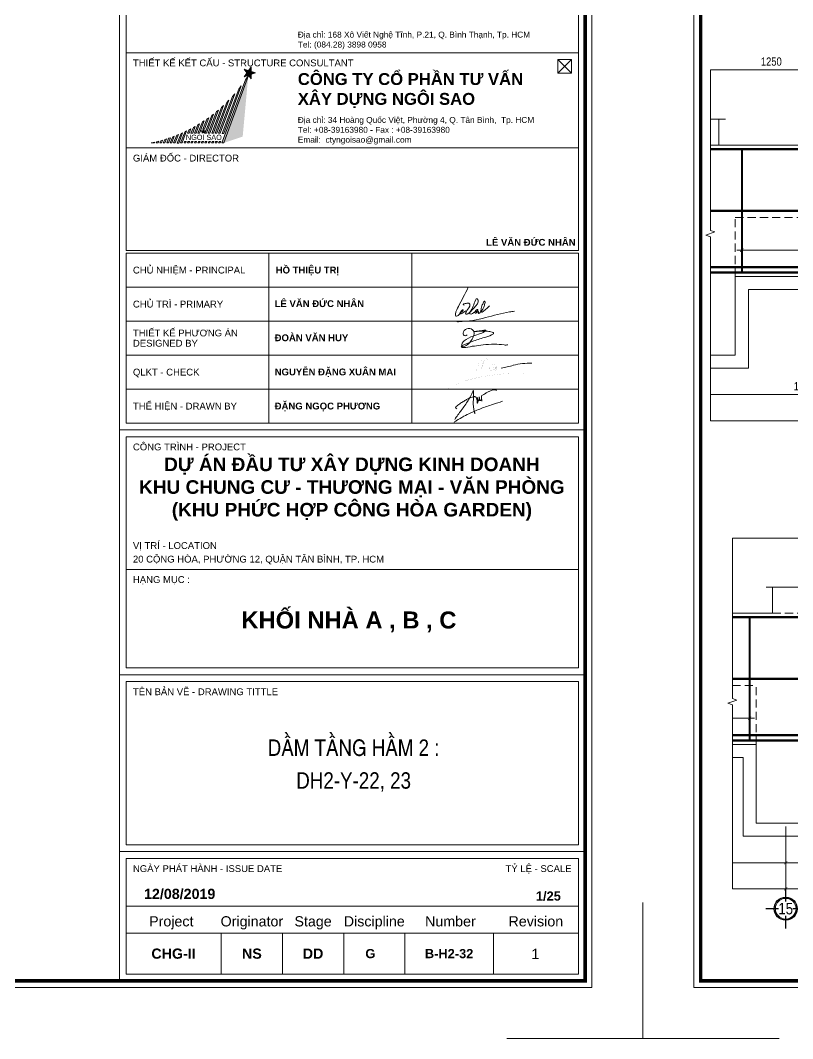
# Model space of a CAD drawing. Header units: millimetres. Extents: x 3014920 to 3563667, y -1638653 to -1356471.
# Drawn here: x 3297287 to 3303176, y -1621074 to -1613312 of the extents above; entities that cross this region are included whole.
import ezdxf
from ezdxf.enums import TextEntityAlignment as Align
from ezdxf.xclip import XClip

# ---------------------------------------------------------------- set-up
doc = ezdxf.new("R2010")
doc.units = ezdxf.units.MM
doc.header["$MEASUREMENT"] = 0
doc.header["$XCLIPFRAME"] = 0
doc.header["$PDMODE"] = 2
doc.linetypes.add('CENTER', pattern=[2, 1.25, -0.25, 0.25, -0.25])
doc.linetypes.add('HIDDEN', pattern=[0.375, 0.25, -0.125])
doc.layers.get('0').update_dxf_attribs({"lineweight": 9})
doc.layers.get('Defpoints').update_dxf_attribs({"color": 10, "lineweight": 0})
for name, color, linetype, lineweight in [('2', 2, 'Continuous', 20), ('CDAI', 21, 'Continuous', 40), ('CHG_XX_Khung ten$0$TEXT', 7, 'Continuous', 15), ('CHUNHO', 7, 'CENTER', 13), ('CHUTO', 51, 'Continuous', 15), ('CTHEP', 50, 'Continuous', 50), ('DBAO', 90, 'Continuous', 13), ('DGIONG', 130, 'Continuous', 13), ('DMo', 9, 'HIDDEN', 9), ('KTH', 154, 'Continuous', 9), ('Net khuat', 8, 'HIDDEN', 13), ('TEXT', 7, 'Continuous', 15)]:
    doc.layers.add(name, color=color, linetype=linetype, lineweight=lineweight)
doc.layers.add('8', color=8, linetype='Continuous')
doc.layers.add('CHG_XX_Khung ten$0$A1 BORDER$0$DGIONG', color=7, linetype='Continuous', lineweight=13, true_color=0x29ffff)
doc.layers.add('CHG_XX_Khung ten$0$A1 BORDER$0$STICK', color=7, linetype='Continuous', lineweight=9, true_color=0xe60000)
doc.styles.add('ArialB', font='arialbd.ttf')
doc.styles.add('CHG_XX_Khung ten$0$A1 BORDER$0$ARIAL', font='arial.ttf')
doc.styles.add('CHG_XX_Khung ten$0$A1 BORDER$0$Arial - Bold', font='arialbd.ttf', dxfattribs={"height": 2.5})
doc.styles.add('CHG_XX_Khung ten$0$A1 BORDER$0$Star-AvoBold', font='VAVOB_0.TTF')
doc.styles.add('CHG_XX_Khung ten$0$arial', font='arial.ttf')
doc.styles.add('CHG_XX_Khung ten$0$Arial - Bold', font='arialbd.ttf')
doc.styles.add('CHG_XX_Khung ten$0$title block pccc$0$ARIAL', font='arial.ttf')
doc.styles.add('CHG_XX_Khung ten$0$title block pccc$0$Arial - Bold', font='arialbd.ttf', dxfattribs={"height": 2.5})
doc.styles.add('HELVECONDENSE', font='VHELVCN_0.TTF')
doc.styles.add('Star-HelCon', font='VHELVCN_0.TTF')
doc.styles.add('TTP-HelCon', font='VHELVCN_0.TTF')
doc.dimstyles.new('TTP-25', dxfattribs={"dimscale": 25, "dimtxt": 2.5, "dimasz": 1, "dimexe": 1, "dimexo": 1, "dimgap": 0.09, "dimtad": 0, "dimdec": 4, "dimrnd": 1, "dimzin": 9, "dimdsep": 46, "dimtxsty": 'TTP-HelCon', "dimblk": 'ARCHTICK', "dimcen": 0.09, "dimdle": 1.5, "dimclrd": 256, "dimclre": 256, "dimclrt": 7, "dimadec": 0, "dimazin": 0, "dimtfac": 1, "dimtdec": 4, "dimtmove": 0, "dimatfit": 3, "dimldrblk": 'ARCHTICK', "dimfxl": 1, "dimtvp": 1, "dimtolj": 1, "dimtzin": 0, "dimarcsym": 0})

# ---------------------------------------------------------------- blocks, each defined once
blk = doc.blocks.new('_ArchTick')
at = {"color": 0, "linetype": 'ByBlock', "const_width": 0.15}
blk.add_lwpolyline([(-0.5, -0.5), (0.5, 0.5)], dxfattribs=at)
blk = doc.blocks.new('*D687')
at = {"layer": 'Defpoints', "color": 0, "transparency": 16777216}
for p in [(32124.9, 574), (32124.9, 300), (33374.9, 300)]:
    blk.add_point(p, dxfattribs=at)
at = {"layer": 'KTH', "lineweight": -2, "transparency": 16777216}
for p, q in [((33412.4, 574), (32087.4, 574)), ((32124.9, 325), (32124.9, 599)), ((33374.9, 325), (33374.9, 599))]:
    blk.add_line(p, q, dxfattribs=at)
at = {"layer": 'KTH', "lineweight": -2, "transparency": 16777216, "xscale": 25, "yscale": 25, "zscale": 25, "rotation": 180}
blk.add_blockref('_ArchTick', (32124.9, 574), dxfattribs=at)
at = {"layer": 'KTH', "lineweight": -2, "transparency": 16777216, "xscale": 25, "yscale": 25, "zscale": 25}
blk.add_blockref('_ArchTick', (33374.9, 574), dxfattribs=at)
at = {"layer": 'KTH', "color": 7, "transparency": 16777216, "insert": (32749.9, 637.8), "char_height": 62.5, "attachment_point": 5, "style": 'TTP-HelCon'}
blk.add_mtext('\\A1;1250', dxfattribs=at)
blk = doc.blocks.new('*D689')
at = {"layer": 'Defpoints', "color": 0, "transparency": 16777216}
for p in [(32124.9, -1600), (33874.9, -1600), (32124.9, -1901)]:
    blk.add_point(p, dxfattribs=at)
at = {"layer": 'KTH', "lineweight": -2, "transparency": 16777216}
for p, q in [((32124.9, -1625), (32124.9, -1926)), ((33874.9, -1625), (33874.9, -1926)), ((33912.4, -1901), (32087.4, -1901))]:
    blk.add_line(p, q, dxfattribs=at)
at = {"layer": 'KTH', "lineweight": -2, "transparency": 16777216, "xscale": 25, "yscale": 25, "zscale": 25, "rotation": 180}
blk.add_blockref('_ArchTick', (32124.9, -1901), dxfattribs=at)
at = {"layer": 'KTH', "lineweight": -2, "transparency": 16777216, "xscale": 25, "yscale": 25, "zscale": 25}
blk.add_blockref('_ArchTick', (33874.9, -1901), dxfattribs=at)
at = {"layer": 'KTH', "color": 7, "transparency": 16777216, "insert": (32999.9, -1837.2), "char_height": 62.5, "attachment_point": 5, "style": 'TTP-HelCon'}
blk.add_mtext('\\A1;1750', dxfattribs=at)
blk = doc.blocks.new('*D693')
at = {"layer": 'Defpoints', "color": 0, "transparency": 16777216}
for p in [(32524.9, -618.6), (33874.9, -602.9), (33874.9, -800)]:
    blk.add_point(p, dxfattribs=at)
at = {"layer": 'KTH', "lineweight": -2, "transparency": 16777216}
for p, q in [((32524.9, -643.6), (32524.9, -825)), ((33874.9, -627.9), (33874.9, -825)), ((32487.4, -800), (33912.4, -800))]:
    blk.add_line(p, q, dxfattribs=at)
at = {"layer": 'KTH', "lineweight": -2, "transparency": 16777216, "xscale": 25, "yscale": 25, "zscale": 25, "rotation": 180}
blk.add_blockref('_ArchTick', (32524.9, -800), dxfattribs=at)
at = {"layer": 'KTH', "lineweight": -2, "transparency": 16777216, "xscale": 25, "yscale": 25, "zscale": 25}
blk.add_blockref('_ArchTick', (33874.9, -800), dxfattribs=at)
at = {"layer": 'KTH', "color": 7, "transparency": 16777216, "insert": (33199.9, -730.1), "char_height": 62.5, "attachment_point": 5, "style": 'TTP-HelCon'}
blk.add_mtext('\\A1;6Þ14a250-3', dxfattribs=at)
blk = doc.blocks.new('dau truc')
blk.add_circle((0, 0), 180)
at = {"layer": '8'}
for p, q in [((0, 127), (0, 345)), ((-127, 0), (-345, 0)), ((0, -345), (0, -127)), ((345, 0), (127, 0))]:
    blk.add_line(p, q, dxfattribs=at)
blk.add_circle((0, 0), 200, dxfattribs=at)
at = {"layer": 'TEXT', "style": 'HELVECONDENSE'}
blk.add_attdef('A', text='', height=233, dxfattribs=at).set_placement((0, 0), align=Align.MIDDLE)
blk = doc.blocks.new('*D696')
at = {"layer": 'Defpoints', "color": 0, "transparency": 16777216}
for p in [(42950, -1901), (49350, -1901), (42950, -2101)]:
    blk.add_point(p, dxfattribs=at)
at = {"layer": 'KTH', "lineweight": -2, "transparency": 16777216}
for p, q in [((42950, -1926), (42950, -2126)), ((49350, -1926), (49350, -2126)), ((49387.5, -2101), (42912.5, -2101))]:
    blk.add_line(p, q, dxfattribs=at)
at = {"layer": 'KTH', "lineweight": -2, "transparency": 16777216, "xscale": 25, "yscale": 25, "zscale": 25, "rotation": 180}
blk.add_blockref('_ArchTick', (42950, -2101), dxfattribs=at)
at = {"layer": 'KTH', "lineweight": -2, "transparency": 16777216, "xscale": 25, "yscale": 25, "zscale": 25}
blk.add_blockref('_ArchTick', (49350, -2101), dxfattribs=at)
at = {"layer": 'KTH', "color": 7, "transparency": 16777216, "insert": (46150, -2037.2), "char_height": 62.5, "attachment_point": 5, "style": 'TTP-HelCon'}
blk.add_mtext('\\A1;6400', dxfattribs=at)
blk = doc.blocks.new('*D697')
at = {"layer": 'Defpoints', "color": 0, "transparency": 16777216}
for p in [(49350, -1901), (59350, -1901), (59350, -2101)]:
    blk.add_point(p, dxfattribs=at)
at = {"layer": 'KTH', "lineweight": -2, "transparency": 16777216}
for p, q in [((49350, -1926), (49350, -2126)), ((59350, -1926), (59350, -2126)), ((49312.5, -2101), (59387.5, -2101))]:
    blk.add_line(p, q, dxfattribs=at)
at = {"layer": 'KTH', "lineweight": -2, "transparency": 16777216, "xscale": 25, "yscale": 25, "zscale": 25, "rotation": 180}
blk.add_blockref('_ArchTick', (49350, -2101), dxfattribs=at)
at = {"layer": 'KTH', "lineweight": -2, "transparency": 16777216, "xscale": 25, "yscale": 25, "zscale": 25}
blk.add_blockref('_ArchTick', (59350, -2101), dxfattribs=at)
at = {"layer": 'KTH', "color": 7, "transparency": 16777216, "insert": (54350, -2037.2), "char_height": 62.5, "attachment_point": 5, "style": 'TTP-HelCon'}
blk.add_mtext('\\A1;10000', dxfattribs=at)
blk = doc.blocks.new('*D721')
at = {"layer": 'Defpoints', "color": 0, "transparency": 16777216}
for p in [(49475, 574), (48225, 300), (49475, 300)]:
    blk.add_point(p, dxfattribs=at)
at = {"layer": 'KTH', "lineweight": -2, "transparency": 16777216}
for p, q in [((48187.5, 574), (49512.5, 574)), ((48225, 325), (48225, 599)), ((49475, 325), (49475, 599))]:
    blk.add_line(p, q, dxfattribs=at)
at = {"layer": 'KTH', "lineweight": -2, "transparency": 16777216, "xscale": 25, "yscale": 25, "zscale": 25, "rotation": 180}
blk.add_blockref('_ArchTick', (48225, 574), dxfattribs=at)
at = {"layer": 'KTH', "lineweight": -2, "transparency": 16777216, "xscale": 25, "yscale": 25, "zscale": 25}
blk.add_blockref('_ArchTick', (49475, 574), dxfattribs=at)
at = {"layer": 'KTH', "color": 7, "transparency": 16777216, "insert": (48850, 637.8), "char_height": 62.5, "attachment_point": 5, "style": 'TTP-HelCon'}
blk.add_mtext('\\A1;1250', dxfattribs=at)
blk = doc.blocks.new('*D733')
at = {"layer": 'Defpoints', "color": 0, "transparency": 16777216}
for p in [(47600, -1600), (49350, -1600), (47600, -1901)]:
    blk.add_point(p, dxfattribs=at)
at = {"layer": 'KTH', "lineweight": -2, "transparency": 16777216}
for p, q in [((47600, -1625), (47600, -1926)), ((49350, -1625), (49350, -1926)), ((49387.5, -1901), (47562.5, -1901))]:
    blk.add_line(p, q, dxfattribs=at)
at = {"layer": 'KTH', "lineweight": -2, "transparency": 16777216, "xscale": 25, "yscale": 25, "zscale": 25, "rotation": 180}
blk.add_blockref('_ArchTick', (47600, -1901), dxfattribs=at)
at = {"layer": 'KTH', "lineweight": -2, "transparency": 16777216, "xscale": 25, "yscale": 25, "zscale": 25}
blk.add_blockref('_ArchTick', (49350, -1901), dxfattribs=at)
at = {"layer": 'KTH', "color": 7, "transparency": 16777216, "insert": (48475, -1837.2), "char_height": 62.5, "attachment_point": 5, "style": 'TTP-HelCon'}
blk.add_mtext('\\A1;1750', dxfattribs=at)
blk = doc.blocks.new('*D738')
at = {"layer": 'Defpoints', "color": 0, "transparency": 16777216}
for p in [(49350, -1600), (52775, -1600), (52775, -1901)]:
    blk.add_point(p, dxfattribs=at)
at = {"layer": 'KTH', "lineweight": -2, "transparency": 16777216}
for p, q in [((49350, -1625), (49350, -1926)), ((52775, -1625), (52775, -1926)), ((49312.5, -1901), (52812.5, -1901))]:
    blk.add_line(p, q, dxfattribs=at)
at = {"layer": 'KTH', "lineweight": -2, "transparency": 16777216, "xscale": 25, "yscale": 25, "zscale": 25, "rotation": 180}
blk.add_blockref('_ArchTick', (49350, -1901), dxfattribs=at)
at = {"layer": 'KTH', "lineweight": -2, "transparency": 16777216, "xscale": 25, "yscale": 25, "zscale": 25}
blk.add_blockref('_ArchTick', (52775, -1901), dxfattribs=at)
at = {"layer": 'KTH', "color": 7, "transparency": 16777216, "insert": (51062.5, -1837.2), "char_height": 62.5, "attachment_point": 5, "style": 'TTP-HelCon'}
blk.add_mtext('\\A1;3425', dxfattribs=at)
blk = doc.blocks.new('*D739')
at = {"layer": 'Defpoints', "color": 0, "transparency": 16777216}
for p in [(47600, -602.9), (49075, -602.9), (47600, -800)]:
    blk.add_point(p, dxfattribs=at)
at = {"layer": 'KTH', "lineweight": -2, "transparency": 16777216}
for p, q in [((47600, -627.9), (47600, -825)), ((49075, -627.9), (49075, -825)), ((49112.5, -800), (47562.5, -800))]:
    blk.add_line(p, q, dxfattribs=at)
at = {"layer": 'KTH', "lineweight": -2, "transparency": 16777216, "xscale": 25, "yscale": 25, "zscale": 25, "rotation": 180}
blk.add_blockref('_ArchTick', (47600, -800), dxfattribs=at)
at = {"layer": 'KTH', "lineweight": -2, "transparency": 16777216, "xscale": 25, "yscale": 25, "zscale": 25}
blk.add_blockref('_ArchTick', (49075, -800), dxfattribs=at)
at = {"layer": 'KTH', "color": 7, "transparency": 16777216, "insert": (48337.5, -730.1), "char_height": 62.5, "attachment_point": 5, "style": 'TTP-HelCon'}
blk.add_mtext('\\A1;6Þ14a250-3', dxfattribs=at)
blk = doc.blocks.new('*D747')
at = {"layer": 'Defpoints', "color": 0, "transparency": 16777216}
for p in [(22750, -1600), (33200, -1600), (33200, -2101)]:
    blk.add_point(p, dxfattribs=at)
at = {"layer": 'KTH', "lineweight": -2, "transparency": 16777216}
for p, q in [((22750, -1625), (22750, -2126)), ((33200, -1625), (33200, -2126)), ((22712.5, -2101), (33237.5, -2101))]:
    blk.add_line(p, q, dxfattribs=at)
at = {"layer": 'KTH', "lineweight": -2, "transparency": 16777216, "xscale": 25, "yscale": 25, "zscale": 25, "rotation": 180}
blk.add_blockref('_ArchTick', (22750, -2101), dxfattribs=at)
at = {"layer": 'KTH', "lineweight": -2, "transparency": 16777216, "xscale": 25, "yscale": 25, "zscale": 25}
blk.add_blockref('_ArchTick', (33200, -2101), dxfattribs=at)
at = {"layer": 'KTH', "color": 7, "transparency": 16777216, "insert": (27975, -2037.2), "char_height": 62.5, "attachment_point": 5, "style": 'TTP-HelCon'}
blk.add_mtext('\\A1;10450', dxfattribs=at)
blk = doc.blocks.new('CHG_XX_Khung ten')
at = {"layer": 'CHG_XX_Khung ten$0$A1 BORDER$0$DGIONG'}
h = blk.add_hatch(color=256, dxfattribs=at)
h.paths.add_polyline_path([(724.94, 283.19), (724.15, 281.97), (717.19, 263.38), (717.7, 263.38)])
h.paths.add_polyline_path([(722.81, 280.17), (722.1, 279.22), (717.21, 266.21), (717.72, 266.21)], flags=17)
h.paths.add_polyline_path([(720.93, 277.8), (720.27, 277.04), (716.19, 266.22), (716.7, 266.22)])
h.paths.add_polyline_path([(719.23, 275.93), (718.6, 275.29), (715.18, 266.22), (715.69, 266.22)])
h.paths.add_polyline_path([(717.65, 274.38), (717.03, 273.81), (714.16, 266.22), (714.67, 266.22)])
h.paths.add_polyline_path([(716.14, 273.03), (715.61, 272.59), (713.15, 266.22), (713.66, 266.22)])
h.paths.add_polyline_path([(714.69, 271.86), (714.17, 271.45), (712.13, 266.23), (712.64, 266.23)])
h.paths.add_polyline_path([(713.29, 270.81), (712.76, 270.43), (711.57, 267.46), (712.07, 267.47)])
h.paths.add_polyline_path([(710.1, 266.23), (710.61, 266.24), (711.93, 269.87), (711.48, 269.56)])
h.paths.add_polyline_path([(710.61, 269.02), (710.13, 268.73), (709.08, 266.24), (709.59, 266.24)])
h.paths.add_polyline_path([(709.31, 268.26), (708.82, 267.97), (708.07, 266.24), (708.58, 266.24)])
h.paths.add_polyline_path([(708.04, 267.56), (707.54, 267.3), (707.05, 266.25), (707.56, 266.25)])
h.paths.add_polyline_path([(716.84, 263.8), (716.33, 263.8), (716.18, 263.38), (716.69, 263.38)])
h.paths.add_polyline_path([(715.67, 263.39), (715.82, 263.8), (715.32, 263.8), (715.16, 263.39)])
h.paths.add_polyline_path([(714.15, 263.39), (714.65, 263.39), (714.8, 263.8), (714.3, 263.8)])
h.paths.add_polyline_path([(713.13, 263.39), (713.64, 263.4), (713.79, 263.81), (713.28, 263.81)])
h.paths.add_polyline_path([(712.77, 263.81), (712.27, 263.81), (712.11, 263.39), (712.62, 263.4)])
h.paths.add_polyline_path([(711.25, 263.81), (711.1, 263.4), (711.61, 263.4), (711.76, 263.81)])
h.paths.add_polyline_path([(710.59, 263.4), (710.74, 263.82), (710.24, 263.82), (710.08, 263.4)])
h.paths.add_polyline_path([(709.73, 263.82), (709.22, 263.82), (709.07, 263.41), (709.57, 263.41)])
h.paths.add_polyline_path([(708.71, 263.82), (708.21, 263.82), (708.05, 263.41), (708.56, 263.41)])
h.paths.add_polyline_path([(707.54, 263.41), (707.69, 263.83), (707.19, 263.83), (707.03, 263.41)])
h.paths.add_polyline_path([(706.68, 263.83), (706.17, 263.83), (706.02, 263.42), (706.53, 263.42)])
h.paths.add_polyline_path([(705, 263.42), (705.51, 263.42), (706.79, 266.93), (706.4, 266.74)])
h.paths.add_polyline_path([(703.97, 263.37), (704.48, 263.37), (705.57, 266.36), (705.14, 266.17)])
h.paths.add_polyline_path([(704.36, 265.84), (703.91, 265.65), (702.96, 263.38), (703.46, 263.38)])
h.paths.add_polyline_path([(703.17, 265.37), (702.69, 265.19), (701.94, 263.38), (702.45, 263.38)])
h.paths.add_polyline_path([(702, 264.94), (701.5, 264.77), (700.92, 263.38), (701.43, 263.38)])
h.paths.add_polyline_path([(700.84, 264.56), (700.33, 264.4), (699.91, 263.39), (700.42, 263.39)])
h.paths.add_polyline_path([(699.7, 264.21), (699.18, 264.06), (698.89, 263.39), (699.4, 263.39)])
h.paths.add_polyline_path([(698.57, 263.9), (698.04, 263.77), (697.87, 263.38), (698.38, 263.39)])
h.paths.add_polyline_path([(697.37, 263.39), (697.45, 263.63), (696.91, 263.51), (696.35, 263.38)])
blk.add_hatch(color=256, dxfattribs=at).paths.add_polyline_path([(724.92, 283.21), (717.68, 263.38), (723.28, 265.27)])
at = {"layer": 'CHG_XX_Khung ten$0$A1 BORDER$0$STICK'}
for points in [[(723.71, 282.88), (725.74, 285.75), (725.8, 282.26), (723.67, 285.06), (727.02, 284.03)], [(725.76, 284.41), (724.96, 284.66), (724.49, 283.98), (724.99, 283.32), (725.77, 283.6)], [(711.25, 266.22), (711.64, 267.39), (712.01, 266.22), (711.02, 266.95), (712.24, 266.93)], [(711.87, 266.67), (711.78, 266.94), (711.49, 266.94), (711.4, 266.67), (711.63, 266.5)]]:
    blk.add_hatch(color=256, dxfattribs=at).paths.add_polyline_path(points)
for p, q in [((687, 577), (687, 17)), ((816, 283.93), (820, 287.93)), ((820, 283.93), (816, 287.93)), ((687, 179), (824, 179)), ((687, 107), (824, 107)), ((687, 55), (824, 55))]:
    blk.add_line(p, q)
at = {"color": 9, "linetype": 'Continuous'}
for p, q in [((731, 231), (731, 181)), ((773, 231), (773, 181))]:
    blk.add_line(p, q, dxfattribs=at)
at = {"linetype": 'Continuous'}
for p, q in [((689, 39), (822, 39)), ((716.98, 31), (716.98, 19)), ((734.98, 31), (734.98, 19)), ((752.98, 31), (752.98, 19)), ((770.98, 31), (770.98, 19)), ((797, 31), (797, 19))]:
    blk.add_line(p, q, dxfattribs=at)
for points in [[(15, 579), (826, 579), (826, 15), (15, 15)], [(816, 283.93), (820, 283.93), (820, 287.93), (816, 287.93)]]:
    blk.add_lwpolyline(points, close=True)
at = {"color": 4, "linetype": 'Continuous', "const_width": 1}
blk.add_lwpolyline([(17, 577), (824, 577), (824, 17), (17, 17)], close=True, dxfattribs=at)
at = {"linetype": 'Continuous'}
for points in [[(689, 317.93), (822, 317.93), (822, 289.93), (689, 289.93)], [(689, 289.93), (822, 289.93), (822, 261.93), (689, 261.93)], [(689, 177), (822, 177), (822, 138), (689, 138)], [(689, 109), (822, 109), (822, 138), (689, 138)], [(689, 105), (822, 105), (822, 57), (689, 57)], [(689, 53), (822, 53), (822, 31), (689, 31)], [(822, 19), (689, 19), (689, 31), (822, 31)]]:
    blk.add_lwpolyline(points, close=True, dxfattribs=at)
at = {"color": 9, "linetype": 'Continuous'}
for points in [[(689, 261.93), (822, 261.93), (822, 231.73), (689, 231.73)], [(822, 221), (689, 221), (689, 231), (822, 231)], [(822, 211), (689, 211), (689, 221), (822, 221)], [(822, 201), (689, 201), (689, 211), (822, 211)], [(822, 191), (689, 191), (689, 201), (822, 201)], [(822, 181), (689, 181), (689, 191), (822, 191)]]:
    blk.add_lwpolyline(points, close=True, dxfattribs=at)
blk.add_lwpolyline([(822, 211), (689, 211), (822, 211)], dxfattribs=at)
at = {"color": 1}
for points in [[(785.63, 182.08), (787.56, 184.76), (789.61, 187.7), (790.35, 188.98), (790.79, 189.92), (791.06, 190.59), (791.21, 189.09), (791.18, 188.31), (791.14, 187.75), (791.09, 186.47), (791.21, 185.58), (791.42, 184.31), (791.51, 183.99), (791.51, 183.74)], [(786.29, 185.19), (785.86, 185.61), (786.06, 185.86), (787.11, 186.7), (788.17, 187.35), (789.1, 187.9), (790.12, 188.41), (790.69, 188.61), (791.04, 188.74), (791.47, 188.79), (791.73, 188.72), (791.92, 188.61), (792.08, 188.33), (792.16, 188.06), (792.21, 187.84), (792.21, 187.27), (792.2, 187.05), (792.23, 186.85), (792.39, 187.1), (792.48, 187.84), (792.46, 188.12), (792.44, 188.61), (792.46, 188.03), (792.53, 187.67), (792.73, 187.74), (792.86, 187.87), (792.9, 188.09), (792.9, 188.28), (792.87, 188.7), (792.91, 188.19), (792.93, 187.79), (792.94, 187.69), (793.11, 187.61), (793.31, 187.73), (793.45, 187.93), (793.48, 188.22), (793.48, 188.64), (793.48, 189.05), (793.48, 188.49), (793.56, 187.84), (793.63, 187.45), (793.48, 188.6), (793.51, 188.92), (794.2, 189.45), (794.72, 189.76), (795.44, 190.17), (796.2, 190.5), (796.65, 190.69), (797.26, 190.79), (797.77, 190.74), (797.95, 190.55)], [(785.43, 181.21), (786.17, 181.73), (788.31, 183), (790.34, 184), (791.77, 184.64), (795.08, 185.91), (796.87, 186.5), (799.7, 187.42)]]:
    blk.add_spline(points, degree=3, dxfattribs=at)
at = {"layer": 'CHG_XX_Khung ten$0$A1 BORDER$0$DGIONG'}
for points in [[(724.94, 283.19), (717.7, 263.38), (717.19, 263.38), (724.15, 281.97), (724.94, 283.19)], [(722.81, 280.17), (717.72, 266.21), (717.21, 266.21), (722.1, 279.22), (722.81, 280.17)], [(719.23, 275.93), (715.69, 266.22), (715.18, 266.22), (718.6, 275.29), (719.23, 275.93)], [(720.93, 277.8), (716.7, 266.22), (716.19, 266.22), (720.27, 277.04), (720.93, 277.8)], [(716.14, 273.03), (713.66, 266.22), (713.15, 266.22), (715.61, 272.59), (716.14, 273.03)], [(717.65, 274.38), (714.67, 266.22), (714.16, 266.22), (717.03, 273.81), (717.65, 274.38)], [(711.93, 269.87), (710.61, 266.24), (710.1, 266.23), (711.48, 269.56), (711.93, 269.87)], [(713.29, 270.81), (712.07, 267.47), (711.57, 267.46), (712.76, 270.43), (713.29, 270.81)], [(714.69, 271.86), (712.64, 266.23), (712.13, 266.23), (714.17, 271.45), (714.69, 271.86)], [(706.79, 266.93), (705.51, 263.42), (705, 263.42), (706.4, 266.74), (706.79, 266.93)], [(708.04, 267.56), (707.56, 266.25), (707.05, 266.25), (707.54, 267.3), (708.04, 267.56)], [(709.31, 268.26), (708.58, 266.24), (708.07, 266.24), (708.82, 267.97), (709.31, 268.26)], [(710.61, 269.02), (709.59, 266.24), (709.08, 266.24), (710.13, 268.73), (710.61, 269.02)], [(697.45, 263.63), (697.37, 263.39), (696.35, 263.38), (696.91, 263.51), (697.45, 263.63)], [(698.57, 263.9), (698.38, 263.39), (697.87, 263.38), (698.04, 263.77), (698.57, 263.9)], [(699.7, 264.21), (699.4, 263.39), (698.89, 263.39), (699.18, 264.06), (699.7, 264.21)], [(700.84, 264.56), (700.42, 263.39), (699.91, 263.39), (700.33, 264.4), (700.84, 264.56)], [(702, 264.94), (701.43, 263.38), (700.92, 263.38), (701.5, 264.77), (702, 264.94)], [(703.17, 265.37), (702.45, 263.38), (701.94, 263.38), (702.69, 265.19), (703.17, 265.37)], [(704.36, 265.84), (703.46, 263.38), (702.96, 263.38), (703.91, 265.65), (704.36, 265.84)], [(705.57, 266.36), (704.48, 263.37), (703.97, 263.37), (705.14, 266.17), (705.57, 266.36)]]:
    blk.add_lwpolyline(points, dxfattribs=at)
for points in [[(706.53, 263.42), (706.68, 263.83), (706.17, 263.83), (706.02, 263.42)], [(707.54, 263.41), (707.69, 263.83), (707.19, 263.83), (707.03, 263.41)], [(708.56, 263.41), (708.71, 263.82), (708.21, 263.82), (708.05, 263.41)], [(709.57, 263.41), (709.73, 263.82), (709.22, 263.82), (709.07, 263.41)], [(710.59, 263.4), (710.74, 263.82), (710.24, 263.82), (710.08, 263.4)], [(711.61, 263.4), (711.76, 263.81), (711.25, 263.81), (711.1, 263.4)], [(712.62, 263.4), (712.77, 263.81), (712.27, 263.81), (712.11, 263.39)], [(713.64, 263.4), (713.79, 263.81), (713.28, 263.81), (713.13, 263.39)], [(714.65, 263.39), (714.8, 263.8), (714.3, 263.8), (714.15, 263.39)], [(715.67, 263.39), (715.82, 263.8), (715.32, 263.8), (715.16, 263.39)], [(716.69, 263.38), (716.84, 263.8), (716.33, 263.8), (716.18, 263.38)]]:
    blk.add_lwpolyline(points, close=True, dxfattribs=at)
at = {"layer": 'CHG_XX_Khung ten$0$A1 BORDER$0$STICK'}
for p, q in [((723.67, 285.06), (727.02, 284.03)), ((725.8, 282.26), (723.67, 285.06)), ((723.71, 282.88), (725.74, 285.75)), ((725.74, 285.75), (725.8, 282.26)), ((727.02, 284.03), (723.71, 282.88)), ((711.02, 266.95), (712.24, 266.93)), ((712.01, 266.22), (711.02, 266.95)), ((712.24, 266.93), (711.25, 266.22)), ((711.64, 267.39), (712.01, 266.22))]:
    blk.add_line(p, q, dxfattribs=at)
at = {"layer": 'CHG_XX_Khung ten$0$TEXT', "color": 1}
blk.add_lwpolyline([(801.29, 204.04, -0.124137), (800.16, 204.02, 0.028888), (797.25, 204.19, 0.026156), (793.98, 204.04, 0.007061), (788.86, 203.28, -0.091769), (787.85, 203.27, -0.25841), (787.51, 203.62, -0.039719), (788.28, 204, -0.004242), (791.23, 205.18, -0.019244), (794.8, 206.31, 0.094204), (797.02, 207.28, 0.504882), (796.98, 207.63, 0.07616), (796.3, 207.87, 0.041135), (794.97, 208.03, 0.034641), (791.34, 207.9, 0.01407), (792.8, 208.12, 0.003668), (794.71, 208.36, -0.800617), (794.79, 208.18, -0.093248), (793.21, 207.32, 0.020479), (791.05, 206.59, 0.096842), (788.38, 205.18, 0.259163), (787.77, 203.63, 0.564182), (788.17, 203.39, 0.087383), (789.69, 204.36, 0.156422), (791.35, 207.23, 0.228987), (790.91, 208.45, 0.272068), (789.19, 208.76, 0.293527), (788.08, 207.43, 0.171419), (788.25, 206.94, 0.281707), (788.69, 206.7, 0.217513), (789.34, 206.92)], format="xyb", dxfattribs=at)
at = {"layer": 'CHG_XX_Khung ten$0$TEXT', "color": 1, "const_width": 0.0121}
for points in [[(791.6, 198.34, 0.143835), (794.1, 199.89, -0.075685), (793.5, 197.02, -0.172299), (794.95, 199.92, -0.299798), (795.6, 198.96, -0.170508), (795.36, 197.75, 0.168316), (795.11, 197.03)], [(791.95, 196.04, -0.054469), (792.33, 197.1, 0.103257), (792.78, 199.38)], [(797.47, 197.92, 0.401177), (797.3, 198.32, 0.483935), (795.9, 197.43, 0.196997), (796.02, 196.61, 0.296639), (796.38, 196.53, 0.183057), (797.12, 197.39)], [(797.48, 198.09, 0.142769), (797.07, 197.1, 0.220826), (797.29, 196.56, 0.106687), (798.07, 198.16, 0.181562), (797.64, 197.4, -0.039872), (797.25, 196.09, -0.060225), (798.09, 197.69, 0.017174), (797.52, 196.45, -0.149286), (799.3, 197.16)], [(806.31, 195.73, -0.026807), (805.12, 195.66, 0.027369), (800.25, 195.52, 0.022423), (795.26, 194.89, 0.038275), (791.04, 194.04, 0.053272), (785.95, 192.37, 0.118692), (783.44, 190.96)]]:
    blk.add_lwpolyline(points, format="xyb", dxfattribs=at)
at = {"layer": 'CHG_XX_Khung ten$0$TEXT', "color": 1}
for centre, radius, start, end in [((793.37, 230.45), 33.81, 280.1185, 286.3373), ((808.51, 174.85), 23.83, 90.5448, 103.6788)]:
    blk.add_arc(centre, radius, start, end, dxfattribs=at)
for points in [[(789.62, 220.97), (786.72, 215.31), (785.87, 213.03), (785.94, 212.46), (786.42, 212.53), (787.18, 213.24), (787.77, 213.73), (788.12, 214.16), (788.07, 214.29), (787.94, 214.27), (787.28, 213.56), (787.2, 213.33), (787.26, 213.21), (787.44, 213.16), (787.7, 213.23), (788.87, 214.02)], [(788.4, 215.73), (788.18, 215.82), (788.21, 216), (788.32, 216.07), (788.7, 216.16), (789.23, 216.24), (789.76, 216.24), (790.01, 216.08), (790.1, 215.79), (790.05, 215.41), (788.96, 213.65), (788.88, 213.4), (788.88, 213.13), (789, 213.02), (789.17, 213.01), (789.51, 213.17), (790.77, 214.27), (791.67, 215.27), (792.3, 216.07), (792.5, 216.66), (792.49, 217.11), (792.33, 217.45), (792.13, 217.58), (791.94, 217.52), (791.73, 217.16), (790.12, 213.5), (790.04, 213.21), (790.14, 213.12), (791.53, 213.7), (792.32, 214.06), (792.42, 214.24), (792.36, 214.39), (792.17, 214.35), (791.86, 214.12), (791.68, 213.82), (791.57, 213.47), (791.67, 213.35), (791.96, 213.42), (792.51, 213.89), (792.61, 213.78), (792.55, 213.52), (792.61, 213.3), (792.77, 213.25), (793.05, 213.46), (794.1, 214.86), (794.42, 215.85), (794.57, 216.45), (794.53, 216.83), (794.42, 216.89), (794.27, 216.8), (794.14, 216.57), (793.62, 215.47), (793.41, 214.74), (793.36, 214.18), (793.41, 213.82), (793.56, 213.67), (793.77, 213.71), (794.19, 213.99), (795.35, 214.98), (795.89, 215.51)], [(786.22, 211.12), (786.28, 210.87), (786.71, 210.78), (801.78, 213.69), (803.18, 213.88)]]:
    blk.add_spline(points, degree=3, dxfattribs=at)
at = {"layer": 'Defpoints', "color": 1, "ltscale": 2}
for points in [[(40.06, 0), (0, 0), (0, 40)], [(800.94, 0), (841, 0), (841, 40)]]:
    blk.add_lwpolyline(points, dxfattribs=at)
for s, height, style, p in [('THIẾT KẾ KẾT CẤU - STRUCTURE CONSULTANT', 2, 'CHG_XX_Khung ten$0$A1 BORDER$0$ARIAL', (691, 286.93)), ('GIÁM ĐỐC - DIRECTOR', 2, 'CHG_XX_Khung ten$0$title block pccc$0$ARIAL', (691, 258.93)), ('CHỦ NHIỆM - PRINCIPAL', 2, 'CHG_XX_Khung ten$0$title block pccc$0$ARIAL', (691, 226)), ('HỒ THIỆU TRỊ', 2, 'CHG_XX_Khung ten$0$title block pccc$0$Arial - Bold', (733, 226)), ('CHỦ TRÌ - PRIMARY', 2, 'CHG_XX_Khung ten$0$title block pccc$0$ARIAL', (691, 216)), ('LÊ VĂN ĐỨC NHÂN', 2.0073, 'CHG_XX_Khung ten$0$Arial - Bold', (732.68, 216.13)), ('THIẾT KẾ PHƯƠNG ÁN', 2, 'CHG_XX_Khung ten$0$title block pccc$0$ARIAL', (691, 207.5)), ('ĐOÀN VĂN HUY', 2.0073, 'CHG_XX_Khung ten$0$Arial - Bold', (732.68, 206.09)), ('DESIGNED BY', 2, 'CHG_XX_Khung ten$0$title block pccc$0$ARIAL', (691, 204.5)), ('NGUYỄN ĐẶNG XUÂN MAI', 2.0073, 'CHG_XX_Khung ten$0$Arial - Bold', (732.68, 196.05)), ('QLKT - CHECK', 2, 'CHG_XX_Khung ten$0$title block pccc$0$ARIAL', (691, 196)), ('THỂ HIỆN - DRAWN BY', 2, 'CHG_XX_Khung ten$0$title block pccc$0$ARIAL', (691, 186)), ('ĐẶNG NGỌC PHƯƠNG', 2.0073, 'CHG_XX_Khung ten$0$Arial - Bold', (732.68, 186.02)), ('CÔNG TRÌNH - PROJECT', 2, 'CHG_XX_Khung ten$0$A1 BORDER$0$ARIAL', (691, 174)), ('VỊ TRÍ - LOCATION', 2, 'CHG_XX_Khung ten$0$A1 BORDER$0$ARIAL', (691, 145)), ('20 CỘNG HÒA, PHƯỜNG 12, QUẬN TÂN BÌNH, TP. HCM', 2, 'CHG_XX_Khung ten$0$A1 BORDER$0$ARIAL', (691, 141)), ('HẠNG MỤC :', 2, 'CHG_XX_Khung ten$0$A1 BORDER$0$ARIAL', (691, 135)), ('TÊN BẢN VẼ - DRAWING TITTLE', 2, 'CHG_XX_Khung ten$0$A1 BORDER$0$ARIAL', (691, 102)), ('NGÀY PHÁT HÀNH - ISSUE DATE', 2, 'CHG_XX_Khung ten$0$A1 BORDER$0$ARIAL', (691, 50))]:
    blk.add_text(s, height=height, dxfattribs=dict(style=style)).set_placement(p, align=Align.MIDDLE_LEFT)
for s, height, style, p in [('LÊ VĂN ĐỨC NHÂN', 2.0073, 'CHG_XX_Khung ten$0$Arial - Bold', (821.19, 234.17)), ('TỶ LỆ - SCALE', 2, 'CHG_XX_Khung ten$0$A1 BORDER$0$ARIAL', (820, 50))]:
    blk.add_text(s, height=height, dxfattribs=dict(style=style)).set_placement(p, align=Align.MIDDLE_RIGHT)
for s, style, p in [('12/08/2019', 'CHG_XX_Khung ten$0$A1 BORDER$0$Arial - Bold', (704.75, 42.57)), ('Project', 'CHG_XX_Khung ten$0$A1 BORDER$0$ARIAL', (702.28, 34.5)), ('Originator', 'CHG_XX_Khung ten$0$A1 BORDER$0$ARIAL', (725.98, 34.5)), ('Stage', 'CHG_XX_Khung ten$0$A1 BORDER$0$ARIAL', (743.98, 34.5)), ('Discipline', 'CHG_XX_Khung ten$0$A1 BORDER$0$ARIAL', (761.98, 34.5)), ('Number', 'CHG_XX_Khung ten$0$A1 BORDER$0$ARIAL', (784.37, 34.5)), ('Revision', 'CHG_XX_Khung ten$0$A1 BORDER$0$ARIAL', (809.5, 34.5)), ('CHG-II', 'CHG_XX_Khung ten$0$A1 BORDER$0$Arial - Bold', (702.94, 25)), ('NS', 'CHG_XX_Khung ten$0$A1 BORDER$0$Arial - Bold', (725.98, 25)), ('DD', 'CHG_XX_Khung ten$0$A1 BORDER$0$Arial - Bold', (743.98, 25)), ('1', 'CHG_XX_Khung ten$0$arial', (809.36, 24.93))]:
    blk.add_text(s, height=3, dxfattribs=dict(style=style)).set_placement(p, align=Align.MIDDLE_CENTER)
at = {"ltscale": 10}
for s, insert, char_height, width, attachment_point, style in [('\\pt8.75;Địa chỉ: 168 Xô Viết Nghệ Tĩnh, P.21, Q. Bình Thạnh, Tp. HCM \\P\\ptz;Tel: (084.28) 3898 0958', (739.49, 290.93), 1.75, 83.001, 7, 'CHG_XX_Khung ten$0$A1 BORDER$0$ARIAL'), ('CÔNG TY CỔ PHẦN TƯ VẤN \\PXÂY DỰNG NGÔI SAO', (739.49, 283.93), 3.5, 76.248, 1, 'CHG_XX_Khung ten$0$A1 BORDER$0$Arial - Bold'), ('Địa chỉ: 34 Hoàng Quốc Việt, Phường 4, Q. Tân Bình,  Tp. HCM\\PTel: +08-39163980 - Fax : +08-39163980 \\PEmail:  ctyngoisao@gmail.com', (739.49, 262.93), 1.75, 83.001, 7, 'CHG_XX_Khung ten$0$A1 BORDER$0$ARIAL')]:
    blk.add_mtext(s, dxfattribs=dict(at, insert=insert, char_height=char_height, width=width, attachment_point=attachment_point, style=style))
at = {"attachment_point": 2, "style": 'CHG_XX_Khung ten$0$A1 BORDER$0$Arial - Bold'}
for s, insert, char_height, width in [('DỰ ÁN ĐẦU TƯ XÂY DỰNG KINH DOANH\\PKHU CHUNG CƯ - THƯƠNG MẠI - VĂN PHÒNG\\P(KHU PHỨC HỢP CÔNG HÒA GARDEN)', (755.4, 170.88), 4, 159.8745), ('KHỐI NHÀ A , B , C', (754.52, 125.61), 5, 104.1229)]:
    blk.add_mtext(s, dxfattribs=dict(at, insert=insert, char_height=char_height, width=width))
at = {"layer": 'CHG_XX_Khung ten$0$A1 BORDER$0$STICK', "style": 'CHG_XX_Khung ten$0$A1 BORDER$0$Star-AvoBold', "width": 1}
blk.add_text('NGOI SAO', height=1.547, dxfattribs=at).set_placement((706.57, 264.27))
blk = doc.blocks.new('2Y-24')
at = {"layer": 'CDAI'}
for points in [[(32524.90087, -30), (32524.90087, -970)], [(49074.99251, -30), (49074.99251, -970)]]:
    blk.add_lwpolyline(points, dxfattribs=at)
at = {"layer": 'CTHEP'}
for p, q in [((59365.00001, -500), (1530.00001, -500)), ((1530.00001, -970), (59445.00001, -970))]:
    blk.add_line(p, q, dxfattribs=at)
for points in [[(1570.00001, -229.99859), (1570.00001, -30), (59445.00001, -30), (59445.00001, -229.56756)], [(26798.31963, -930), (33874.90087, -930)], [(47599.99251, -930), (54624.99682, -930)]]:
    blk.add_lwpolyline(points, dxfattribs=at)
at = {"layer": 'DBAO', "linetype": 'Continuous'}
for p, q in [((32349.89336, 200), (32349.89336, 0)), ((49249.99993, 200), (49249.99993, 0)), ((32349.89336, 0), (37949.99993, 0)), ((43399.99993, 0), (49249.99993, 0))]:
    blk.add_line(p, q, dxfattribs=at)
at = {"layer": 'DBAO'}
for points in [[(31774.90087, -1000), (31774.90087, -1600), (32474.90087, -1600), (32474.90087, -1000)], [(49125.00001, -1000), (49125.00001, -1600), (49825, -1600), (49825, -1000)], [(31674.90087, -1100), (31674.90087, -1700), (32574.90087, -1700), (32574.90087, -1100)], [(49025.00001, -1100), (49025.00001, -1700), (49925, -1700), (49925, -1100)]]:
    blk.add_lwpolyline(points, dxfattribs=at)
at = {"layer": 'DBAO', "linetype": 'Continuous', "flags": 128}
for points in [[(32474.90087, -1000), (37825.00001, -1000)], [(43525, -1000), (49125.00001, -1000)], [(32574.90087, -1100), (37725.00001, -1100)], [(43625, -1100), (49025.00001, -1100)]]:
    blk.add_lwpolyline(points, dxfattribs=at)
at = {"layer": 'DGIONG', "linetype": 'Continuous', "flags": 128}
for points in [[(32399.89336, 200), (32149.88961, 200), (32137.38961, 165.65653), (32112.38961, 234.34347), (32099.88961, 200), (31849.88586, 200)], [(49749.99993, 200), (49499.99993, 200), (49487.49993, 165.65653), (49462.49993, 234.34347), (49449.99993, 200), (49199.98493, 200)]]:
    blk.add_lwpolyline(points, dxfattribs=at)
at = {"layer": 'Net khuat', "ltscale": 250}
for p, q in [((31899.90087, 0), (32349.88586, 0)), ((32349.88586, 0), (32349.89336, 0)), ((49249.99993, 0), (49699.99993, 0)), ((32474.90087, -550), (37825.00001, -550)), ((32474.90087, -1000), (32474.90087, -550)), ((43525, -550), (49125.00001, -550)), ((49125.00001, -1000), (49125.00001, -550))]:
    blk.add_line(p, q, dxfattribs=at)
at = {"layer": '2', "ltscale": 300}
ref = blk.add_blockref('dau truc', (49350.00001, -2251.86454), dxfattribs=dict(at, xscale=0.436713129747659, yscale=0.436713129747659, zscale=0.436713129747659))
ref.add_attrib('A', '15', dxfattribs={"layer": 'TEXT', "height": 87.5, "style": 'HELVECONDENSE'}).set_placement((49350.00001, -2251.86454), align=Align.MIDDLE)
at = {"layer": 'KTH'}
for base, p1, p2, picture, middle in [((32124.89336, 574.00461), (33374.90087, 300), (32124.89336, 300), '*D687', (32749.89712, 637.83794)), ((52775.00001, -1901.04426), (49350.00001, -1600), (52775.00001, -1600), '*D738', (51062.50001, -1837.21093)), ((42950.00001, -2101), (49350.00001, -1901.04426), (42950.00001, -1901.04426), '*D696', (46150.00001, -2037.16667))]:
    dim = blk.add_linear_dim(base=base, p1=p1, p2=p2, dimstyle='TTP-25', override={"dimtmove": 1}, dxfattribs=at)
    dim.commit()
    dim.dimension.update_dxf_attribs({"geometry": picture, "text_midpoint": middle})
for base, p1, p2, picture, middle in [((49474.9925, 574.00461), (48224.98499, 300), (49474.9925, 300), '*D721', (48849.98874, 637.83794)), ((33200.00001, -2101), (22750.00001, -1600), (33200.00001, -1600), '*D747', (27975.00001, -2037.16667)), ((32124.90087, -1901.04426), (33874.90087, -1600), (32124.90087, -1600), '*D689', (32999.90087, -1837.21093)), ((47599.99999, -1901.04426), (49350.00001, -1600), (47599.99999, -1600), '*D733', (48475, -1837.21093)), ((59350.00001, -2101), (49350.00001, -1901.04426), (59350.00001, -1901.04426), '*D697', (54350.00001, -2037.16667))]:
    dim = blk.add_linear_dim(base=base, p1=p1, p2=p2, angle=180, dimstyle='TTP-25', override={"dimtmove": 1}, dxfattribs=at)
    dim.commit()
    dim.dimension.update_dxf_attribs({"geometry": picture, "text_midpoint": middle})
dim = blk.add_linear_dim(base=(33874.90087, -800), p1=(32524.90087, -618.56101), p2=(33874.90087, -602.86333), text='6Þ14a250-3', dimstyle='TTP-25', override={"dimtmove": 1}, dxfattribs=at)
dim.commit()
dim.dimension.update_dxf_attribs({"geometry": '*D693', "text_midpoint": (33199.90087, -730.08334)})
dim = blk.add_linear_dim(base=(47599.99999, -800), p1=(49075, -602.86333), p2=(47599.99999, -602.86333), angle=180, text='6Þ14a250-3', dimstyle='TTP-25', override={"dimtmove": 1}, dxfattribs=at)
dim.commit()
dim.dimension.update_dxf_attribs({"geometry": '*D739', "text_midpoint": (48337.5, -730.08333)})

msp = doc.modelspace()

# ---------------------------------------------------------------- linework, layer by layer
at = {"layer": 'DGIONG', "linetype": 'Continuous', "flags": 128}
for points in [[(3302549.18266, -1616364.77882), (3302549.18275, -1614962.34716), (3302514.83928, -1614949.84716), (3302583.52622, -1614924.84716), (3302549.18275, -1614912.34716), (3302549.18264, -1613689.77421)], [(3302716.59786, -1619933.02132), (3302716.59794, -1618530.58965), (3302682.25447, -1618518.08965), (3302750.94141, -1618493.08965), (3302716.59794, -1618480.58965), (3302716.59783, -1617258.01671)]]:
    msp.add_lwpolyline(points, dxfattribs=at)

# ---------------------------------------------------------------- block references
at = {"layer": 'DMo'}
ref = msp.add_blockref('2Y-24', (3270263.0456, -1614263.77882), dxfattribs=at)
XClip(ref).set_block_clipping_path([(32286.1370120863, -2671.537374286), (49525.7308495543, 872.0645011081)])
ref = msp.add_blockref('2Y-24', (3253772.88781, -1617832.02132), dxfattribs=at)
XClip(ref).set_block_clipping_path([(48943.7100193603, -3336.8618450251), (60226.8673605951, 829.1583676089)])

# ---------------------------------------------------------------- texts
at = {"layer": 'CHUNHO', "style": 'Star-HelCon'}
for s, p in [('DAÀM TAÀNG HAÀM 2 :', (3299828.23746, -1618918.83476)), ('DH2-Y-22, 23', (3299828.23746, -1619168.83476))]:
    msp.add_text(s, height=125, dxfattribs=at).set_placement(p, align=Align.CENTER)
at = {"layer": 'CHUTO', "color": 7, "style": 'ArialB'}
msp.add_text('1/25', height=70, dxfattribs=at).set_placement((3301218.04202, -1620022.15901))
for s, p in [('G', (3299955.6874, -1620461.20976)), ('B-H2-32', (3300556.3469, -1620461.20976))]:
    msp.add_text(s, height=70, dxfattribs=at).set_placement(p, align=Align.CENTER)

# ---------------------------------------------------------------- next in the draw order: block references
at = {"color": 5, "xscale": 25.92478421704392, "yscale": 25.92478421704392, "zscale": 25.92478421704392}
msp.add_blockref('CHG_XX_Khung ten', (3280231.54967, -1621074.38806), dxfattribs=at)

# ---------------------------------------------------------------- next in the draw order: block references
msp.add_blockref('CHG_XX_Khung ten', (3302034.29319, -1621074.38806), dxfattribs=at)

doc.saveas('drawing.dxf')
